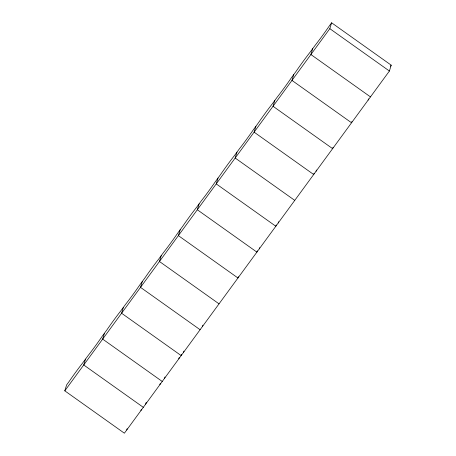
<?xml version="1.0" encoding="UTF-8"?>
<svg xmlns="http://www.w3.org/2000/svg" width="456" height="456" viewBox="0 0 456 456"><rect width="100%" height="100%" fill="white"/><g stroke="black" fill="none" stroke-linecap="round" stroke-linejoin="round"><path stroke-width="0.68" d="M64.798 390.838L66.593 384.967L68.959 381.735A29.355 1.984 -54.6 0 1 83.157 362.332L87.888 355.868A29.355 1.984 -54.6 0 0 102.087 336.465L106.818 329.996A29.355 1.984 -54.6 0 1 121.017 310.593L125.748 304.129A29.355 1.984 -54.6 0 0 139.946 284.726L144.677 278.257A29.355 1.984 -54.6 0 1 158.876 258.854L163.613 252.39A29.355 1.984 -54.6 0 0 177.811 232.987L182.542 226.518A29.355 1.984 -54.6 0 1 196.741 207.121L201.472 200.651A29.355 1.984 -54.6 0 0 215.671 181.249L220.402 174.779A29.355 1.984 -54.6 0 1 234.601 155.382L239.332 148.912A29.355 1.984 -54.6 0 0 253.53 129.51L258.267 123.046A29.355 1.984 -54.6 0 1 272.466 103.643L277.197 97.174A29.355 1.984 -54.6 0 0 291.395 77.771L296.126 71.307A29.355 1.984 -54.6 0 1 310.325 51.904L315.056 45.435A29.355 1.984 -54.6 0 0 329.255 26.032L331.62 22.8L391.202 65.162L389.407 71.033L124.38 433.2L64.798 390.838L329.825 28.671L331.62 22.8M85.523 359.1L83.727 364.971L143.309 407.333M104.452 333.233L102.657 339.099L162.239 381.461M123.382 307.361L121.587 313.232L181.169 355.594L181.568 354.289M142.312 281.495L140.516 287.365L200.104 329.722M161.247 255.622L159.452 261.493L219.034 303.856M180.177 229.756L178.381 235.627L237.964 277.983L238.363 276.678M126.745 429.968L127.133 428.703M199.107 203.883L197.311 209.754L256.893 252.117L257.292 250.811M140.944 410.565L141.331 409.3M145.675 404.096L146.245 402.226M218.036 178.017L216.241 183.888L275.823 226.244L276.222 224.939M159.874 384.693L160.255 383.45M164.605 378.229L164.992 376.964M236.966 152.144L235.171 158.015L294.753 200.378M178.803 358.826L179.191 357.561M183.534 352.357L183.916 351.114M255.896 126.278L254.106 132.149L313.688 174.505L314.087 173.206M202.47 326.49L202.852 325.225M274.831 100.405L273.036 106.276L332.618 148.639L333.017 147.334M293.761 74.539L291.965 80.41L351.547 122.767L351.947 121.467M312.691 48.667L310.895 54.538L370.477 96.9M259.259 248.879L259.641 247.636M278.188 223.012L278.576 221.747M316.054 171.274L316.441 170.014M368.112 100.132L368.499 98.872M390.416 66.24L391.202 65.162M329.825 28.671L389.407 71.033"/></g></svg>
